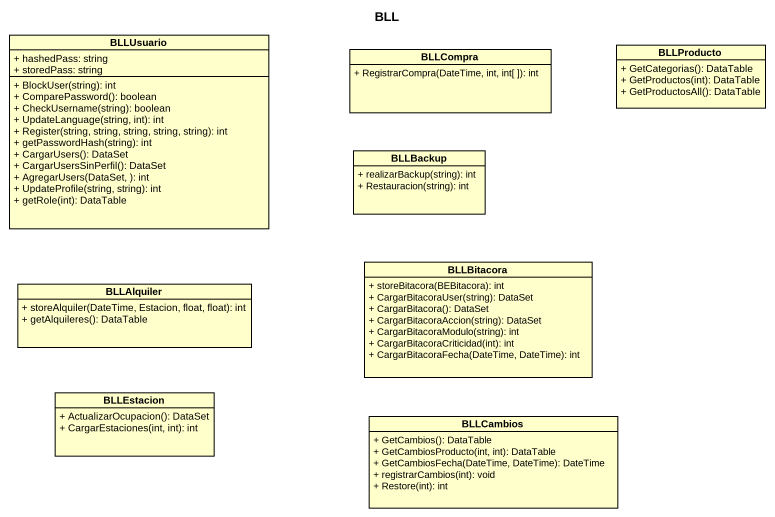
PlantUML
@startuml
title BLL
hide circle
hide empty members
skinparam classAttributeIconSize 0
class BLLUsuario {
  + hashedPass: string
  + storedPass: string
  + BlockUser(string): int
  + ComparePassword(): boolean
  + CheckUsername(string): boolean
  + UpdateLanguage(string, int): int
  + Register(string, string, string, string, string): int
  + getPasswordHash(string): int
  + CargarUsers(): DataSet
  + CargarUsersSinPerfil(): DataSet
  + AgregarUsers(DataSet, ): int
  + UpdateProfile(string, string): int
  + getRole(int): DataTable
}
class BLLCompra {
  + RegistrarCompra(DateTime, int, int[ ]): int
}
class BLLProducto {
  + GetCategorias(): DataTable
  + GetProductos(int): DataTable
  + GetProductosAll(): DataTable
}
class BLLBackup {
  + realizarBackup(string): int
  + Restauracion(string): int
}
class BLLBitacora {
  + storeBitacora(BEBitacora): int
  + CargarBitacoraUser(string): DataSet
  + CargarBitacora(): DataSet
  + CargarBitacoraAccion(string): DataSet
  + CargarBitacoraModulo(string): int
  + CargarBitacoraCriticidad(int): int
  + CargarBitacoraFecha(DateTime, DateTime): int
}
class BLLAlquiler {
  + storeAlquiler(DateTime, Estacion, float, float): int
  + getAlquileres(): DataTable
}
class BLLEstacion {
  + ActualizarOcupacion(): DataSet
  + CargarEstaciones(int, int): int
}
class BLLCambios {
  + GetCambios(): DataTable
  + GetCambiosProducto(int, int): DataTable
  + GetCambiosFecha(DateTime, DateTime): DateTime
  + registrarCambios(int): void
  + Restore(int): int
}
@enduml
